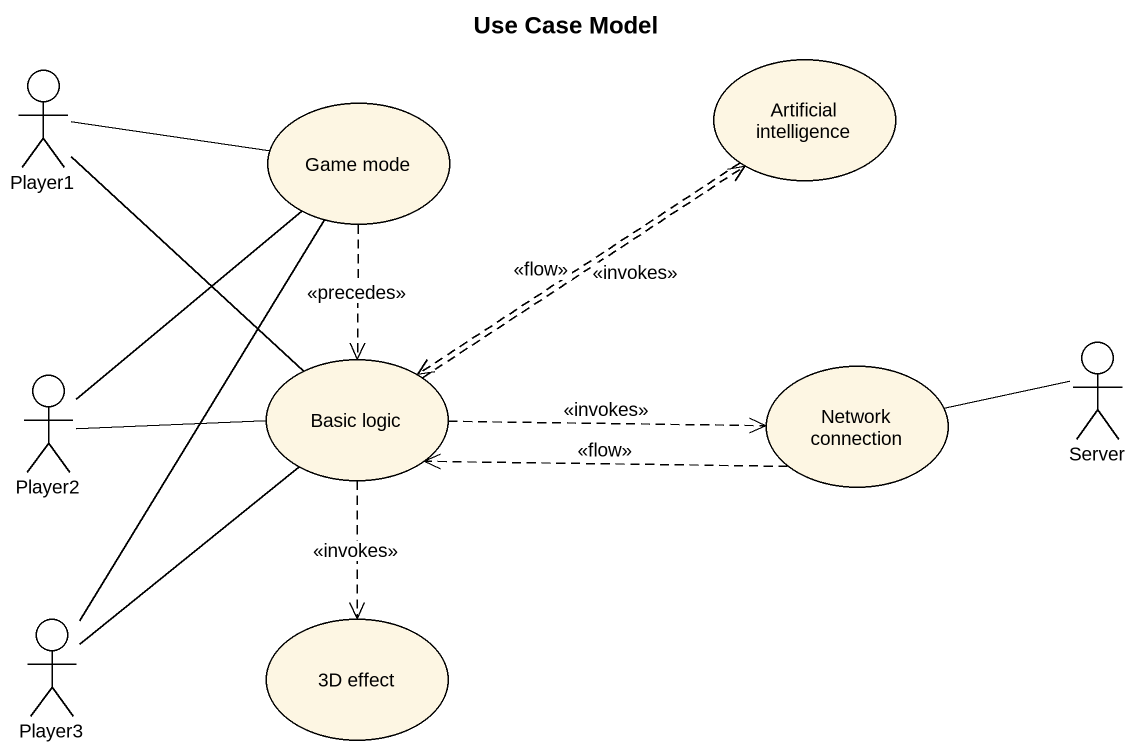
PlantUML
@startuml
title Use Case Model
actor Player1
usecase "Game mode" as Game_mode
usecase "Artificial intelligence" as Artificial_intelligence
actor Player2
usecase "Basic logic" as Basic_logic
usecase "Network connection" as Network_connection
actor Server
actor Player3
usecase "3D effect" as u3D_effect
Player1 -right- Game_mode
Player1 -- Basic_logic
Game_mode ..> Basic_logic : <<precedes>>
Artificial_intelligence ..> Basic_logic : <<flow>>
Player2 -up- Game_mode
Player2 -right- Basic_logic
Basic_logic .up.> Artificial_intelligence : <<invokes>>
Basic_logic .right.> Network_connection : <<invokes>>
Basic_logic ..> u3D_effect : <<invokes>>
Network_connection .left.> Basic_logic : <<flow>>
Server -left- Network_connection
Player3 -up- Game_mode
Player3 -up- Basic_logic
@enduml
